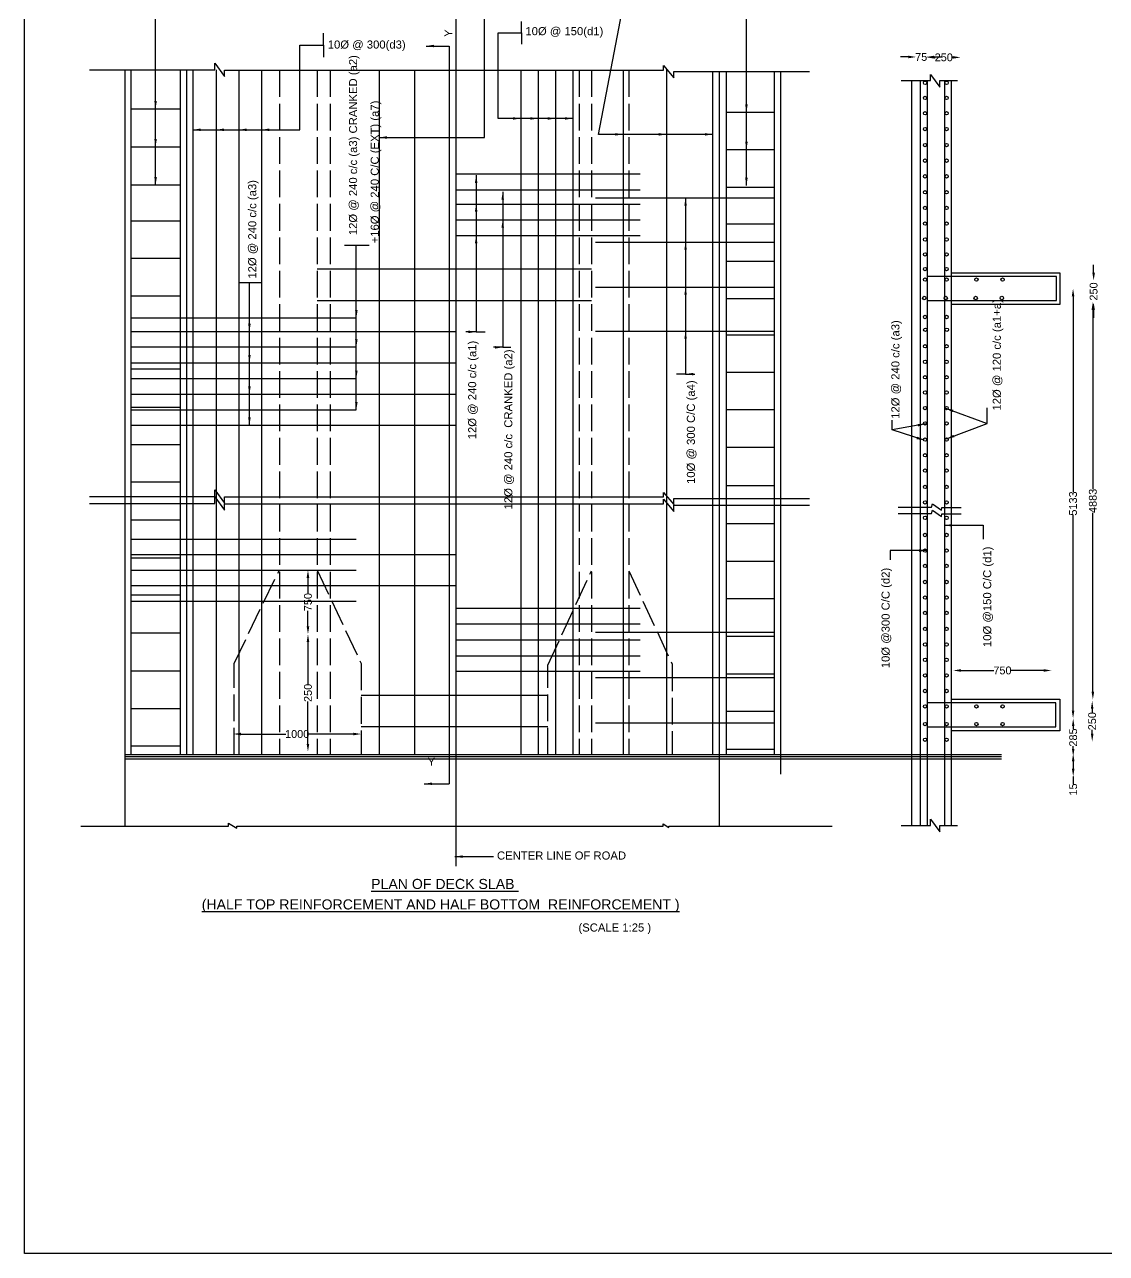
# Model space of a CAD drawing. Header units: millimetres. Extents: x 5124 to 2394554, y 2311 to 44316846.
# Drawn here: x 2381948 to 2386802, y 44308470 to 44313984 of the extents above; entities that cross this region are included whole.
import ezdxf

# ---------------------------------------------------------------- set-up
doc = ezdxf.new("R2010")
doc.units = ezdxf.units.MM
doc.header["$MEASUREMENT"] = 0
doc.linetypes.add('ACAD_ISO02W100', pattern=[15, 12, -3])
doc.layers.add('DRAWING', color=2, linetype='Continuous')
doc.layers.add('TEXT', color=7, linetype='Continuous')
doc.styles.get("Standard").update_dxf_attribs({"font": 'arial.ttf', "height": 35})
doc.dimstyles.get("Standard").update_dxf_attribs({"dimtxt": 35, "dimasz": 35, "dimexe": 0.18, "dimexo": 0.0625, "dimgap": 0.09, "dimtad": 0, "dimdec": 0, "dimzin": 0, "dimdsep": 46, "dimtxsty": 'Standard', "dimcen": 0.09, "dimse1": 1, "dimse2": 1, "dimadec": 0, "dimazin": 0, "dimtfac": 1, "dimtdec": 0, "dimtofl": 0, "dimtmove": 0, "dimatfit": 3, "dimfxl": 1, "dimtolj": 1, "dimtzin": 0, "dimarcsym": 0})

# ---------------------------------------------------------------- blocks, each defined once
blk = doc.blocks.new('*D85')
at = {"layer": 'Defpoints', "color": 0, "transparency": 16777216}
for p in [(2382884.2, 44310800.4), (2383458.1, 44310800.4), (2383458.1, 44310800.4)]:
    blk.add_point(p, dxfattribs=at)
at = {"layer": 'TEXT', "color": 0, "lineweight": -2, "transparency": 16777216}
for p, q in [((2382919.2, 44310800.4), (2383120.5, 44310800.4)), ((2383423.1, 44310800.4), (2383221.8, 44310800.4))]:
    blk.add_line(p, q, dxfattribs=at)
at = {"layer": 'TEXT', "color": 0, "transparency": 16777216}
for points in [[(2382919.2, 44310806.2), (2382919.2, 44310794.6), (2382884.2, 44310800.4)], [(2383423.1, 44310806.2), (2383423.1, 44310794.6), (2383458.1, 44310800.4)]]:
    blk.add_solid(points, dxfattribs=at)
at = {"layer": 'TEXT', "color": 0, "transparency": 16777216, "insert": (2383171.1, 44310800.4), "char_height": 35, "attachment_point": 5}
blk.add_mtext('\\A1;1000', dxfattribs=at)
blk = doc.blocks.new('*D86')
at = {"layer": 'Defpoints', "color": 0, "transparency": 16777216}
for p in [(2385993.2, 44313838.4), (2385948.3, 44313774), (2385993.2, 44313774)]:
    blk.add_point(p, dxfattribs=at)
at = {"layer": 'TEXT', "color": 0, "lineweight": -2, "transparency": 16777216}
for p, q in [((2385913.3, 44313838.4), (2385878.3, 44313838.4)), ((2386028.2, 44313838.4), (2386063.2, 44313838.4))]:
    blk.add_line(p, q, dxfattribs=at)
at = {"layer": 'TEXT', "color": 0, "transparency": 16777216}
for points in [[(2385913.3, 44313844.2), (2385913.3, 44313832.6), (2385948.3, 44313838.4)], [(2386028.2, 44313844.2), (2386028.2, 44313832.6), (2385993.2, 44313838.4)]]:
    blk.add_solid(points, dxfattribs=at)
at = {"layer": 'TEXT', "color": 0, "transparency": 16777216, "insert": (2385970.7, 44313838.4), "char_height": 35, "attachment_point": 5}
blk.add_mtext('\\A1;75', dxfattribs=at)
blk = doc.blocks.new('*D71')
at = {"layer": 'Defpoints', "color": 0, "transparency": 16777216}
for p in [(2385996.7, 44313837.8), (2386147.1, 44313837.8), (2386147.1, 44313836.6)]:
    blk.add_point(p, dxfattribs=at)
at = {"layer": 'TEXT', "color": 0, "lineweight": -2, "transparency": 16777216}
for p, q in [((2386031.7, 44313836.6), (2386032.9, 44313836.6)), ((2386112.1, 44313836.6), (2386110.9, 44313836.6))]:
    blk.add_line(p, q, dxfattribs=at)
at = {"layer": 'TEXT', "color": 0, "transparency": 16777216}
for points in [[(2386031.7, 44313842.5), (2386031.7, 44313830.8), (2385996.7, 44313836.6)], [(2386112.1, 44313842.5), (2386112.1, 44313830.8), (2386147.1, 44313836.6)]]:
    blk.add_solid(points, dxfattribs=at)
at = {"layer": 'TEXT', "color": 0, "transparency": 16777216, "insert": (2386071.9, 44313836.6), "char_height": 35, "attachment_point": 5}
blk.add_mtext('\\A1;250', dxfattribs=at)
blk = doc.blocks.new('*D66')
at = {"layer": 'Defpoints', "color": 0, "transparency": 16777216}
for p in [(2386668.6, 44312798.7), (2386652, 44310870.9), (2386676.6, 44310870.9)]:
    blk.add_point(p, dxfattribs=at)
at = {"layer": 'TEXT', "color": 0, "lineweight": -2, "transparency": 16777216}
for p, q in [((2386652, 44312763.7), (2386652, 44311887.1)), ((2386652, 44310905.9), (2386652, 44311782.4))]:
    blk.add_line(p, q, dxfattribs=at)
at = {"layer": 'TEXT', "color": 0, "transparency": 16777216}
for points in [[(2386646.1, 44312763.7), (2386657.8, 44312763.7), (2386652, 44312798.7)], [(2386646.1, 44310905.9), (2386657.8, 44310905.9), (2386652, 44310870.9)]]:
    blk.add_solid(points, dxfattribs=at)
at = {"layer": 'TEXT', "color": 0, "transparency": 16777216, "insert": (2386652, 44311834.8), "char_height": 35, "attachment_point": 5, "rotation": 90}
blk.add_mtext('\\A1;5133', dxfattribs=at)
blk = doc.blocks.new('*D67')
at = {"layer": 'Defpoints', "color": 0, "transparency": 16777216}
for p in [(2386744.3, 44312835.1), (2386744.3, 44312737.4), (2386744.3, 44312737.4)]:
    blk.add_point(p, dxfattribs=at)
at = {"layer": 'TEXT', "color": 0, "lineweight": -2, "transparency": 16777216}
for p, q in [((2386744.3, 44312870.1), (2386744.3, 44312905.1)), ((2386744.3, 44312702.4), (2386744.3, 44312667.4))]:
    blk.add_line(p, q, dxfattribs=at)
at = {"layer": 'TEXT', "color": 0, "transparency": 16777216}
for points in [[(2386738.4, 44312870.1), (2386750.1, 44312870.1), (2386744.3, 44312835.1)], [(2386738.4, 44312702.4), (2386750.1, 44312702.4), (2386744.3, 44312737.4)]]:
    blk.add_solid(points, dxfattribs=at)
at = {"layer": 'TEXT', "color": 0, "transparency": 16777216, "insert": (2386744.3, 44312786.2), "char_height": 35, "attachment_point": 5, "rotation": 90}
blk.add_mtext('\\A1;250', dxfattribs=at)
blk = doc.blocks.new('*D68')
at = {"layer": 'Defpoints', "color": 0, "transparency": 16777216}
for p in [(2386741, 44312737.8), (2386740.8, 44310955), (2386764.5, 44310955)]:
    blk.add_point(p, dxfattribs=at)
at = {"layer": 'TEXT', "color": 0, "lineweight": -2, "transparency": 16777216}
for p, q in [((2386740.8, 44312702.8), (2386740.8, 44311899.4)), ((2386740.8, 44310990), (2386740.8, 44311793.3))]:
    blk.add_line(p, q, dxfattribs=at)
at = {"layer": 'TEXT', "color": 0, "transparency": 16777216}
for points in [[(2386734.9, 44312702.8), (2386746.6, 44312702.8), (2386740.8, 44312737.8)], [(2386734.9, 44310990), (2386746.6, 44310990), (2386740.8, 44310955)]]:
    blk.add_solid(points, dxfattribs=at)
at = {"layer": 'TEXT', "color": 0, "transparency": 16777216, "insert": (2386740.8, 44311846.4), "char_height": 35, "attachment_point": 5, "rotation": 90}
blk.add_mtext('\\A1;4883', dxfattribs=at)
blk = doc.blocks.new('*D69')
at = {"layer": 'Defpoints', "color": 0, "transparency": 16777216}
for p in [(2386737.8, 44310948.8), (2386737.8, 44310767.2), (2386737.8, 44310767.2)]:
    blk.add_point(p, dxfattribs=at)
at = {"layer": 'TEXT', "color": 0, "lineweight": -2, "transparency": 16777216}
for p, q in [((2386737.8, 44310913.8), (2386737.8, 44310897)), ((2386737.8, 44310802.2), (2386737.8, 44310819))]:
    blk.add_line(p, q, dxfattribs=at)
at = {"layer": 'TEXT', "color": 0, "transparency": 16777216}
for points in [[(2386732, 44310913.8), (2386743.6, 44310913.8), (2386737.8, 44310948.8)], [(2386732, 44310802.2), (2386743.6, 44310802.2), (2386737.8, 44310767.2)]]:
    blk.add_solid(points, dxfattribs=at)
at = {"layer": 'TEXT', "color": 0, "transparency": 16777216, "insert": (2386737.8, 44310858), "char_height": 35, "attachment_point": 5, "rotation": 90}
blk.add_mtext('\\A1;250', dxfattribs=at)
blk = doc.blocks.new('*D83')
at = {"layer": 'Defpoints', "color": 0, "transparency": 16777216}
for p in [(2386655.2, 44310870.7), (2386641.4, 44310698.9), (2386652.6, 44310698.9)]:
    blk.add_point(p, dxfattribs=at)
at = {"layer": 'TEXT', "color": 0, "lineweight": -2, "transparency": 16777216}
for p, q in [((2386652.6, 44310835.7), (2386652.6, 44310823.9)), ((2386652.6, 44310733.9), (2386652.6, 44310745.6))]:
    blk.add_line(p, q, dxfattribs=at)
at = {"layer": 'TEXT', "color": 0, "transparency": 16777216}
for points in [[(2386646.8, 44310835.7), (2386658.4, 44310835.7), (2386652.6, 44310870.7)], [(2386646.8, 44310733.9), (2386658.4, 44310733.9), (2386652.6, 44310698.9)]]:
    blk.add_solid(points, dxfattribs=at)
at = {"layer": 'TEXT', "color": 0, "transparency": 16777216, "insert": (2386652.6, 44310784.8), "char_height": 35, "attachment_point": 5, "rotation": 90}
blk.add_mtext('\\A1;285', dxfattribs=at)
blk = doc.blocks.new('*D70')
at = {"layer": 'Defpoints', "color": 0, "transparency": 16777216}
for p in [(2386650.3, 44310712.5), (2386650.3, 44310610), (2386652.6, 44310610)]:
    blk.add_point(p, dxfattribs=at)
at = {"layer": 'TEXT', "color": 0, "lineweight": -2, "transparency": 16777216}
for p, q in [((2386652.6, 44310677.5), (2386652.6, 44310645)), ((2386652.6, 44310610), (2386652.6, 44310575))]:
    blk.add_line(p, q, dxfattribs=at)
at = {"layer": 'TEXT', "color": 0, "transparency": 16777216}
for points in [[(2386646.8, 44310677.5), (2386658.4, 44310677.5), (2386652.6, 44310712.5)], [(2386646.8, 44310645), (2386658.4, 44310645), (2386652.6, 44310610)]]:
    blk.add_solid(points, dxfattribs=at)
at = {"layer": 'TEXT', "color": 0, "transparency": 16777216, "insert": (2386652.6, 44310551.4), "char_height": 35, "attachment_point": 5, "rotation": 90}
blk.add_mtext('\\A1;15', dxfattribs=at)
blk = doc.blocks.new('*D78')
at = {"layer": 'Defpoints', "color": 0, "transparency": 16777216}
for p in [(2386114.7, 44311084.2), (2386555.6, 44311085.6), (2386555.6, 44311084.2)]:
    blk.add_point(p, dxfattribs=at)
at = {"layer": 'TEXT', "color": 0, "lineweight": -2, "transparency": 16777216}
for p, q in [((2386149.7, 44311085.6), (2386296.6, 44311085.6)), ((2386520.6, 44311085.6), (2386373.7, 44311085.6))]:
    blk.add_line(p, q, dxfattribs=at)
at = {"layer": 'TEXT', "color": 0, "transparency": 16777216}
for points in [[(2386149.7, 44311091.4), (2386149.7, 44311079.7), (2386114.7, 44311085.6)], [(2386520.6, 44311091.4), (2386520.6, 44311079.7), (2386555.6, 44311085.6)]]:
    blk.add_solid(points, dxfattribs=at)
at = {"layer": 'TEXT', "color": 0, "transparency": 16777216, "insert": (2386335.2, 44311085.6), "char_height": 35, "attachment_point": 5}
blk.add_mtext('\\A1;750', dxfattribs=at)
blk = doc.blocks.new('*D90')
at = {"layer": 'Defpoints', "color": 0, "transparency": 16777216}
for p in [(2383261.1, 44311536), (2383219.5, 44311248.6), (2383261.1, 44311248.6)]:
    blk.add_point(p, dxfattribs=at)
at = {"layer": 'TEXT', "color": 0, "lineweight": -2, "transparency": 16777216}
for p, q in [((2383219.5, 44311501), (2383219.5, 44311430.8)), ((2383219.5, 44311283.6), (2383219.5, 44311353.7))]:
    blk.add_line(p, q, dxfattribs=at)
at = {"layer": 'TEXT', "color": 0, "transparency": 16777216}
for points in [[(2383213.6, 44311501), (2383225.3, 44311501), (2383219.5, 44311536)], [(2383213.6, 44311283.6), (2383225.3, 44311283.6), (2383219.5, 44311248.6)]]:
    blk.add_solid(points, dxfattribs=at)
at = {"layer": 'TEXT', "color": 0, "transparency": 16777216, "insert": (2383219.5, 44311392.3), "char_height": 35, "attachment_point": 5, "rotation": 90}
blk.add_mtext('\\A1;750', dxfattribs=at)
blk = doc.blocks.new('*D91')
at = {"layer": 'Defpoints', "color": 0, "transparency": 16777216}
for p in [(2383219.5, 44311248.6), (2383219.5, 44310721.3), (2383238.1, 44310721.3)]:
    blk.add_point(p, dxfattribs=at)
at = {"layer": 'TEXT', "color": 0, "lineweight": -2, "transparency": 16777216}
for p, q in [((2383219.5, 44311213.6), (2383219.5, 44311023.9)), ((2383219.5, 44310756.3), (2383219.5, 44310946))]:
    blk.add_line(p, q, dxfattribs=at)
at = {"layer": 'TEXT', "color": 0, "transparency": 16777216}
for points in [[(2383213.6, 44311213.6), (2383225.3, 44311213.6), (2383219.5, 44311248.6)], [(2383213.6, 44310756.3), (2383225.3, 44310756.3), (2383219.5, 44310721.3)]]:
    blk.add_solid(points, dxfattribs=at)
at = {"layer": 'TEXT', "color": 0, "transparency": 16777216, "insert": (2383219.5, 44310985), "char_height": 35, "attachment_point": 5, "rotation": 90}
blk.add_mtext('\\A1;250', dxfattribs=at)

msp = doc.modelspace()

# ---------------------------------------------------------------- linework, layer by layer
at = {"layer": 'DRAWING', "color": 0}
for points in [[(2383882.7, 44314144.1), (2383882.7, 44310207.7)], [(2384522.7, 44313491.2), (2384634.5, 44314075.7), (2384740.7, 44314075.7), (2384740.7, 44314127.3)], [(2384177.4, 44313946.2), (2384177.4, 44313997.9)], [(2383289.5, 44313891.6), (2383289.5, 44313944.8)], [(2384073.2, 44313562.6), (2384073.2, 44313946.2), (2384177.4, 44313946.2), (2384177.4, 44313895.5)], [(2383182.3, 44313891.6), (2383289.5, 44313891.6)], [(2383289.5, 44313891.6), (2383289.5, 44313838.1)], [(2382240.1, 44313781.1), (2382801, 44313781.1), (2382801, 44313810.5), (2382844.9, 44313751.3), (2382844.9, 44313778.9), (2384814.8, 44313778.9), (2384814.8, 44313799.6), (2384860.3, 44313744.6), (2384860.3, 44313772.7), (2385469.1, 44313772.7)], [(2382398.2, 44313781.1), (2382398.2, 44310707.8)], [(2382425.1, 44313781.1), (2382425.1, 44310707.8)], [(2382646.4, 44313781.1), (2382646.4, 44310707.8)], [(2382675.2, 44313781.1), (2382675.2, 44310707.8)], [(2382703.5, 44313781.1), (2382703.5, 44310707.8)], [(2382807.2, 44313781.1), (2382807.2, 44310707.8)], [(2382908.8, 44313778.9), (2382908.8, 44310707.8)], [(2383010.7, 44313778.9), (2383010.7, 44310707.8)], [(2383539.2, 44313778.9), (2383539.2, 44310707.8)], [(2383696.8, 44313778.9), (2383696.8, 44310707.8)], [(2384174.4, 44313778.9), (2384174.4, 44310707.8)], [(2384252.4, 44313778.9), (2384252.4, 44310707.8)], [(2384330.3, 44313778.9), (2384330.3, 44310707.8)], [(2384407.8, 44313778.9), (2384407.8, 44310707.8)], [(2384633, 44313778.9), (2384633, 44310707.8)], [(2384828.2, 44313783.3), (2384828.2, 44310712.2)], [(2385035, 44313772.7), (2385035, 44310707.8)], [(2385065, 44313772.7), (2385065, 44310707.8)], [(2385096, 44313772.7), (2385096, 44310707.8)], [(2385310.9, 44313772.7), (2385310.9, 44310707.8)], [(2385338.8, 44313772.7), (2385338.8, 44310620)], [(2385881.1, 44313732.2), (2386012.5, 44313732.2), (2386012.5, 44313759.9), (2386054, 44313703.5), (2386054, 44313732.2), (2386133.6, 44313732.2)], [(2385927.8, 44313732.2), (2385927.8, 44310390.1)], [(2385966.4, 44313732.2), (2385966.4, 44310390.1)], [(2385997.9, 44313732.2), (2385997.9, 44310390.1)], [(2386074.5, 44313732.2), (2386074.5, 44310390.1)], [(2386104.9, 44313732.2), (2386104.9, 44310390.1)], [(2382425.1, 44313606.1), (2382646.4, 44313606.1)], [(2385096, 44313590.8), (2385310.9, 44313590.8)], [(2382425.1, 44313435.8), (2382646.4, 44313435.8)], [(2385096, 44313423.4), (2385310.9, 44313423.4)], [(2383882.7, 44313313.7), (2384709.6, 44313313.7)], [(2382425.1, 44313264.2), (2382646.4, 44313264.2)], [(2385096, 44313254), (2385310.9, 44313254)], [(2383882.7, 44313242.6), (2384709.6, 44313242.6)], [(2384508.8, 44313205.8), (2385310.9, 44313205.8)], [(2383882.7, 44313178.7), (2384709.6, 44313178.7)], [(2382425.1, 44313103.9), (2382646.4, 44313103.9)], [(2383882.7, 44313107.7), (2384709.6, 44313107.7)], [(2385096, 44313089.8), (2385310.9, 44313089.8)], [(2383882.7, 44313037.4), (2384709.6, 44313037.4)], [(2383383.8, 44312994.3), (2383493.7, 44312994.3)], [(2384508.8, 44313008.2), (2385310.9, 44313008.2)], [(2382425.1, 44312935.7), (2382646.4, 44312935.7)], [(2385096, 44312922.9), (2385310.9, 44312922.9)], [(2383261.1, 44312888.2), (2384491.4, 44312888.2)], [(2386104.9, 44312870.3), (2386593.3, 44312870.3), (2386593.3, 44312728.1), (2386104.9, 44312728.1)], [(2383010.7, 44312825.7), (2382908.8, 44312825.7)], [(2384508.8, 44312806.2), (2385310.9, 44312806.2)], [(2385997.9, 44312745.9), (2386577, 44312745.9), (2386577, 44312853.1), (2385997.9, 44312853.1)], [(2382425.1, 44312766.4), (2382646.4, 44312766.4)], [(2385096, 44312754.4), (2385310.9, 44312754.4)], [(2383261.1, 44312745.2), (2384491.4, 44312745.2)], [(2382425.1, 44312667.6), (2383436.5, 44312667.6)], [(2382425.1, 44312606.5), (2383882.7, 44312606.5)], [(2384508.8, 44312608.8), (2385310.9, 44312608.8)], [(2385096, 44312591.5), (2385310.9, 44312591.5)], [(2382425.1, 44312537.2), (2383436.5, 44312537.2)], [(2382425.1, 44312466.5), (2383882.7, 44312466.5)], [(2382425.1, 44312439.3), (2382646.4, 44312439.3)], [(2385096, 44312424.5), (2385310.9, 44312424.5)], [(2382425.1, 44312395.7), (2383436.5, 44312395.7)], [(2382425.1, 44312325), (2383882.7, 44312325)], [(2382425.1, 44312267.1), (2382646.4, 44312267.1)], [(2382425.1, 44312255.1), (2383436.5, 44312255.1)], [(2385096, 44312256), (2385310.9, 44312256)], [(2382425.1, 44312186.2), (2383882.7, 44312186.2)], [(2382425.1, 44312100.2), (2382646.4, 44312100.2)], [(2385096, 44312087.1), (2385310.9, 44312087.1)], [(2382425.1, 44311932), (2382646.4, 44311932)], [(2382240.1, 44311866.2), (2382801, 44311866.2), (2382801, 44311895.6), (2382844.9, 44311836.4), (2382844.9, 44311864), (2384814.8, 44311864), (2384814.8, 44311884.7), (2384860.3, 44311829.7), (2384860.3, 44311857.8), (2385469.1, 44311857.8)], [(2385096, 44311915.6), (2385310.9, 44311915.6)], [(2382240.1, 44311835.4), (2382801, 44311835.4), (2382801, 44311864.8), (2382844.9, 44311805.6), (2382844.9, 44311833.2), (2384814.8, 44311833.2), (2384814.8, 44311853.9), (2384860.3, 44311798.9), (2384860.3, 44311827), (2385469.1, 44311827)], [(2385867.2, 44311818.9), (2386017.4, 44311818.9), (2386021, 44311832.9), (2386061.6, 44311804.8), (2386063.4, 44311817.6), (2386150.2, 44311817.6)], [(2382425.1, 44311761.6), (2382646.4, 44311761.6)], [(2385867.2, 44311790.2), (2386017.4, 44311790.2), (2386021, 44311804.2), (2386061.6, 44311776.1), (2386063.4, 44311788.9), (2386150.2, 44311788.9)], [(2385096, 44311745.8), (2385310.9, 44311745.8)], [(2382425.1, 44311675.4), (2383436.5, 44311675.4)], [(2382425.1, 44311606.4), (2383882.7, 44311606.4)], [(2382425.1, 44311590.8), (2382646.4, 44311590.8)], [(2382425.1, 44311536), (2383436.5, 44311536)], [(2385096, 44311575.9), (2385310.9, 44311575.9)], [(2382425.1, 44311466.7), (2383882.7, 44311466.7)], [(2382425.1, 44311424.4), (2382646.4, 44311424.4)], [(2382425.1, 44311395.9), (2383436.5, 44311395.9)], [(2385096, 44311408.3), (2385310.9, 44311408.3)], [(2383882.7, 44311365.2), (2384709.6, 44311365.2)], [(2383882.7, 44311295.3), (2384709.6, 44311295.3)], [(2382425.1, 44311253.8), (2382646.4, 44311253.8)], [(2383882.7, 44311222.6), (2384709.6, 44311222.6)], [(2384508.8, 44311257.2), (2385310.9, 44311257.2)], [(2385096, 44311239.4), (2385310.9, 44311239.4)], [(2383882.7, 44311151.7), (2384709.6, 44311151.7)], [(2382425.1, 44311084.6), (2382646.4, 44311084.6)], [(2383882.7, 44311082.4), (2384709.6, 44311082.4)], [(2384508.8, 44311054.2), (2385310.9, 44311054.2)], [(2385096, 44311070.5), (2385310.9, 44311070.5)], [(2383458.1, 44310974.5), (2384295.7, 44310974.5)], [(2385997.9, 44310832.6), (2386575.1, 44310832.6), (2386575.1, 44310939.7), (2385997.9, 44310939.7)], [(2386104.9, 44310957), (2386593.3, 44310957), (2386593.3, 44310814.7), (2386104.9, 44310814.7)], [(2382425.1, 44310914.9), (2382646.4, 44310914.9)], [(2385096, 44310902.3), (2385310.9, 44310902.3)], [(2383458.1, 44310834.3), (2384295.7, 44310834.3)], [(2384508.8, 44310851.2), (2385310.9, 44310851.2)], [(2382425.1, 44310747.3), (2382646.4, 44310747.3)], [(2385096, 44310731.8), (2385310.9, 44310731.8)], [(2382398.2, 44310707.8), (2386331.3, 44310707.8)], [(2382398.2, 44310707.8), (2382398.2, 44310387.3)], [(2382398.2, 44310699.2), (2386331.3, 44310699.2)], [(2382398.2, 44310689.2), (2386331.3, 44310689.2)], [(2385065, 44310707.8), (2385065, 44310387.3)], [(2382200.4, 44310387.3), (2382862.9, 44310387.3), (2382862.9, 44310400.9), (2382900.2, 44310377.8), (2382900.2, 44310387.3), (2384813.1, 44310387.3), (2384813.1, 44310396.8), (2384837.9, 44310380.2), (2384837.9, 44310387.3), (2385570.7, 44310387.3)], [(2385881.1, 44310390.1), (2386012.5, 44310390.1), (2386012.5, 44310417.8), (2386054, 44310361.4), (2386054, 44310390.1), (2386133.6, 44310390.1)]]:
    msp.add_lwpolyline(points, dxfattribs=at)
at = {"layer": 'DRAWING', "color": 0, "linetype": 'ACAD_ISO02W100', "ltscale": 10}
for points in [[(2383091.2, 44313778.9), (2383091.2, 44310707.8)], [(2383261.1, 44313778.9), (2383261.1, 44310707.8)], [(2383318.4, 44313778.9), (2383318.4, 44310707.8)], [(2384435.9, 44313778.9), (2384435.9, 44310707.8)], [(2384491.4, 44313778.9), (2384491.4, 44310707.8)], [(2384659.7, 44313778.9), (2384659.7, 44310707.8)], [(2382887.9, 44310707.8), (2382887.9, 44311117.1), (2383091.2, 44311536)], [(2383261.1, 44311536), (2383458.1, 44311116.6), (2383458.1, 44310707.8)], [(2384295.7, 44310707.8), (2384295.7, 44311109), (2384491.4, 44311532.4)], [(2384659.7, 44311532.4), (2384853.2, 44311113.2), (2384853.2, 44310707.8)]]:
    msp.add_lwpolyline(points, dxfattribs=at)
at = {"layer": 'DRAWING', "color": 0}
for centre in [(2385988.1, 44313722.3), (2386084.5, 44313722.3), (2385988.1, 44313654.7), (2386084.5, 44313654.7), (2385988.1, 44313586.1), (2386084.5, 44313586.1), (2385988.1, 44313515), (2386084.5, 44313515), (2385988.1, 44313442.9), (2386084.5, 44313442.9), (2385988.1, 44313373.1), (2386084.5, 44313373.1), (2385988.1, 44313302.8), (2386084.5, 44313302.8), (2385988.1, 44313231.6), (2386084.5, 44313231.6), (2385988.1, 44313161), (2386084.5, 44313161), (2385988.1, 44313090.7), (2386084.5, 44313090.7), (2385988.1, 44313019.5), (2386084.5, 44313019.5), (2385988.1, 44312952.6), (2386084.5, 44312952.6), (2385988.1, 44312886.6), (2386084.5, 44312886.6), (2385988.1, 44312839.7), (2386084.5, 44312839.7), (2386218.5, 44312839.7), (2386335.8, 44312839.7), (2385984.6, 44312756.8), (2386081, 44312756.8), (2386215, 44312756.8), (2386332.3, 44312756.8), (2385988.1, 44312671.8), (2386084.5, 44312671.8), (2385989.3, 44312614.5), (2386085.7, 44312614.5), (2385988.1, 44312540.4), (2386084.5, 44312540.4), (2385988.1, 44312470.5), (2386084.5, 44312470.5), (2385988.1, 44312401.5), (2386084.5, 44312401.5), (2385988.1, 44312332.9), (2386084.5, 44312332.9), (2385988.1, 44312263), (2386084.5, 44312263), (2385988.1, 44312194), (2386084.5, 44312194), (2385988.1, 44312121.4), (2386084.5, 44312121.4), (2385988.1, 44312051.4), (2386084.5, 44312051.4), (2385988.1, 44311982.5), (2386084.5, 44311982.5), (2385988.1, 44311909.4), (2386084.5, 44311909.4), (2385988.1, 44311839.5), (2386084.5, 44311839.5), (2385988.1, 44311770.5), (2386084.5, 44311770.5), (2385988.1, 44311693.5), (2386084.5, 44311693.5), (2385988.1, 44311623.5), (2386084.5, 44311623.5), (2385988.1, 44311554.6), (2386084.5, 44311554.6), (2385988.1, 44311482.6), (2386084.5, 44311482.6), (2385988.1, 44311412.7), (2386084.5, 44311412.7), (2385988.1, 44311343.7), (2386084.5, 44311343.7), (2385988.1, 44311272.1), (2386084.5, 44311272.1), (2385988.1, 44311202.1), (2386084.5, 44311202.1), (2385988.1, 44311133.2), (2386084.5, 44311133.2), (2385988.1, 44311063.3), (2386084.5, 44311063.3), (2385988.1, 44310993.4), (2386084.5, 44310993.4), (2385988.1, 44310924.4), (2386084.5, 44310924.4), (2386218.5, 44310924.4), (2386335.8, 44310924.4), (2385988.1, 44310844.9), (2386084.5, 44310844.9), (2386218.5, 44310844.9), (2386335.8, 44310844.9), (2385988.1, 44310774.9), (2386084.5, 44310774.9)]:
    msp.add_circle(centre, 7.62, dxfattribs=at)
at = {"layer": 'TEXT', "color": 0}
msp.add_lwpolyline([(2381948.2, 44316846.2), (2394553.5, 44316846.2), (2394553.5, 44308469.7), (2381948.2, 44308469.7)], close=True, dxfattribs=at)

# ---------------------------------------------------------------- texts
for s, height, p in [('10Ø @ 150(d1)', 36.229, (2384195, 44313936.3)), ('10Ø @ 300(d3)', 36.229, (2383308.3, 44313876.2)), ('Y', 35, (2383756.9, 44310658.7)), ('CENTER LINE OF ROAD', 36.229, (2384067.5, 44310237.1)), ('%%UPLAN OF DECK SLAB ', 45.286, (2383502.9, 44310105)), ('%%U(HALF TOP REINFORCEMENT AND HALF BOTTOM  REINFORCEMENT )', 45.286, (2382742.9, 44310013.2)), ('(SCALE 1:25 )', 36.229, (2384433, 44309914))]:
    msp.add_text(s, height=height, dxfattribs=at).set_placement(p)
for s, height, rotation, p in [('Y', 35, 86.6351, (2383866, 44313927.2)), ('12Ø @ 240 c/c (a3) CRANKED (a2)', 36.229, 90, (2383439.9, 44313038.8)), ('+16Ø @ 240 C/C (EXT) (a7) ', 36.229, 90, (2383537.1, 44313002.1)), ('12Ø @ 240 c/c (a3)', 36.229, 90, (2382987.6, 44312843.8)), ('12Ø @ 120 c/c (a1+a)', 36.229, 90, (2386327.9, 44312251.8)), ('12Ø @ 240 c/c (a3)', 36.229, 90, (2385873, 44312214.7)), ('12Ø @ 240 c/c (a1)', 36.229, 90, (2383974.4, 44312122.8)), ('12Ø @ 240 c/c  CRANKED (a2)', 36.229, 90, (2384136.4, 44311808.3)), ('10Ø @ 300 C/C (a4)', 36.229, 90, (2384955.5, 44311922.5)), ('10Ø @150 C/C (d1)', 36.229, 90, (2386285, 44311190.7)), ('10Ø @300 C/C (d2)', 36.229, 90, (2385829.1, 44311095.6))]:
    msp.add_text(s, height=height, rotation=rotation, dxfattribs=at).set_placement(p)

# ---------------------------------------------------------------- dimensions: what is measured, and where the dimension line sits
dim = msp.add_linear_dim(base=(2385993.2, 44313838.4), p1=(2385948.3, 44313774), p2=(2385993.2, 44313774), text='75', dimstyle='Standard', dxfattribs=at)
dim.commit()
dim.dimension.update_dxf_attribs({"geometry": '*D86', "text_midpoint": (2385970.7, 44313838.4), "dimtype": 160})
for base, p1, p2, text, picture, middle in [((2386147.1, 44313836.6), (2385996.7, 44313837.8), (2386147.1, 44313837.8), '250', '*D71', (2386071.9, 44313836.6)), ((2386555.6, 44311085.6), (2386114.7, 44311084.2), (2386555.6, 44311084.2), '750', '*D78', (2386335.2, 44311085.6)), ((2383458.1, 44310800.4), (2382884.2, 44310800.4), (2383458.1, 44310800.4), '1000', '*D85', (2383171.1, 44310800.4))]:
    dim = msp.add_linear_dim(base=base, p1=p1, p2=p2, text=text, dimstyle='Standard', dxfattribs=at)
    dim.commit()
    dim.dimension.update_dxf_attribs({"geometry": picture, "text_midpoint": middle})
for base, p1, p2, text, picture, middle in [((2386744.3, 44312737.4), (2386744.3, 44312835.1), (2386744.3, 44312737.4), '250', '*D67', (2386744.3, 44312786.2)), ((2386652, 44310870.9), (2386668.6, 44312798.7), (2386676.6, 44310870.9), '5133', '*D66', (2386652, 44311834.8)), ((2386740.8, 44310955), (2386741, 44312737.8), (2386764.5, 44310955), '4883', '*D68', (2386740.8, 44311846.4)), ((2383219.5, 44311248.6), (2383261.1, 44311536), (2383261.1, 44311248.6), '750', '*D90', (2383219.5, 44311392.3)), ((2383219.5, 44310721.3), (2383219.5, 44311248.6), (2383238.1, 44310721.3), '250', '*D91', (2383219.5, 44310985)), ((2386737.8, 44310767.2), (2386737.8, 44310948.8), (2386737.8, 44310767.2), '250', '*D69', (2386737.8, 44310858)), ((2386652.6, 44310698.9), (2386655.2, 44310870.7), (2386641.4, 44310698.9), '285', '*D83', (2386652.6, 44310784.8)), ((2386652.6, 44310610), (2386650.3, 44310712.5), (2386650.3, 44310610), '15', '*D70', (2386652.6, 44310551.4))]:
    dim = msp.add_linear_dim(base=base, p1=p1, p2=p2, angle=90, text=text, dimstyle='Standard', dxfattribs=at)
    dim.commit()
    dim.dimension.update_dxf_attribs({"geometry": picture, "text_midpoint": middle})

# ---------------------------------------------------------------- leaders
at = {"layer": 'DRAWING', "color": 0}
for points in [[(2383539.2, 44313477), (2384010.9, 44313477), (2384010.9, 44314197.7)], [(2382535.8, 44313264.2), (2382535.8, 44314049.7), (2382642.4, 44314049.7)], [(2385186.6, 44313261.4), (2385186.6, 44314044.9), (2385301.4, 44314044.9)], [(2382703.5, 44313511.7), (2383182.3, 44313511.7), (2383182.3, 44313891.6)], [(2383750.2, 44313887.6), (2383853.6, 44313887.6), (2383853.6, 44310577.2)], [(2382535.8, 44313606.1), (2382535.8, 44313781.1)], [(2385186.6, 44313590.8), (2385186.6, 44313747.2)], [(2382535.8, 44313435.8), (2382535.8, 44313606.1)], [(2384407.8, 44313562.6), (2384073.2, 44313562.6)], [(2384174.4, 44313562.6), (2384085.1, 44313562.6)], [(2384252.4, 44313562.6), (2384174.4, 44313562.6)], [(2384330.3, 44313562.6), (2384252.4, 44313562.6)], [(2385186.6, 44313423.4), (2385186.6, 44313557.8)], [(2382807.2, 44313511.7), (2382934.4, 44313511.7)], [(2382908.8, 44313511.7), (2383045.1, 44313511.7)], [(2383010.7, 44313511.7), (2383103.3, 44313511.7)], [(2385035, 44313491.2), (2384522.7, 44313491.2)], [(2384633, 44313491.2), (2384522.7, 44313491.2)], [(2384828.2, 44313491.2), (2384715.4, 44313491.2)], [(2383974.1, 44313307.8), (2383974.1, 44312605), (2384013.9, 44312605)], [(2384093.3, 44313232.7), (2384093.3, 44312535.6), (2384128.9, 44312535.6)], [(2384913.6, 44313205.8), (2384913.6, 44312415.5), (2384872.3, 44312415.5)], [(2383974.1, 44313178.7), (2383974.1, 44313028.5)], [(2384093.3, 44313107.7), (2384093.3, 44312963.6)], [(2383974.1, 44313037.4), (2383974.1, 44312881)], [(2383436.5, 44312255.1), (2383436.5, 44312994.3)], [(2384913.6, 44313008.2), (2384913.6, 44312810.7)], [(2382956.9, 44312186.2), (2382956.9, 44312825.7)], [(2382956.9, 44312606.5), (2382956.9, 44312825.7)], [(2383436.5, 44312667.6), (2383436.5, 44312848)], [(2384913.6, 44312806.2), (2384913.6, 44312648.3)], [(2382956.9, 44312466.5), (2382956.9, 44312606.5)], [(2383436.5, 44312537.2), (2383436.5, 44312630.6)], [(2383974.1, 44312605), (2383928.1, 44312605)], [(2384913.6, 44312608.8), (2384913.6, 44312455.7)], [(2384093.3, 44312535.6), (2384051.4, 44312535.6)], [(2383436.5, 44312395.7), (2383436.5, 44312489.5)], [(2382956.9, 44312325), (2382956.9, 44312466.5)], [(2384913.6, 44312415.5), (2384954.5, 44312415.5)], [(2383741.4, 44310577.2), (2383853.6, 44310577.2)]]:
    msp.add_leader(points, dimstyle='Standard', override={"dimgap": 0.09, "dimtad": 0}, dxfattribs=at)
at = {"layer": 'TEXT', "color": 0}
for points in [[(2386079.8, 44312262.2), (2386266.4, 44312193.8)], [(2386084.7, 44312125.4), (2386266.4, 44312193.8), (2386266.4, 44312263.8)], [(2385984.5, 44312118.5), (2385839.8, 44312164.9), (2385839.8, 44312208)], [(2385990.2, 44312192.5), (2385839.8, 44312164.9)], [(2386074.5, 44311736.9), (2386248.4, 44311736.9), (2386248.4, 44311674.8)], [(2385995.7, 44311623.5), (2385830.9, 44311623.5), (2385830.9, 44311581.8)], [(2383879.1, 44310250.3), (2384052, 44310250.3)]]:
    msp.add_leader(points, dimstyle='Standard', override={"dimgap": 0.09, "dimtad": 0}, dxfattribs=at)

doc.saveas('drawing.dxf')
